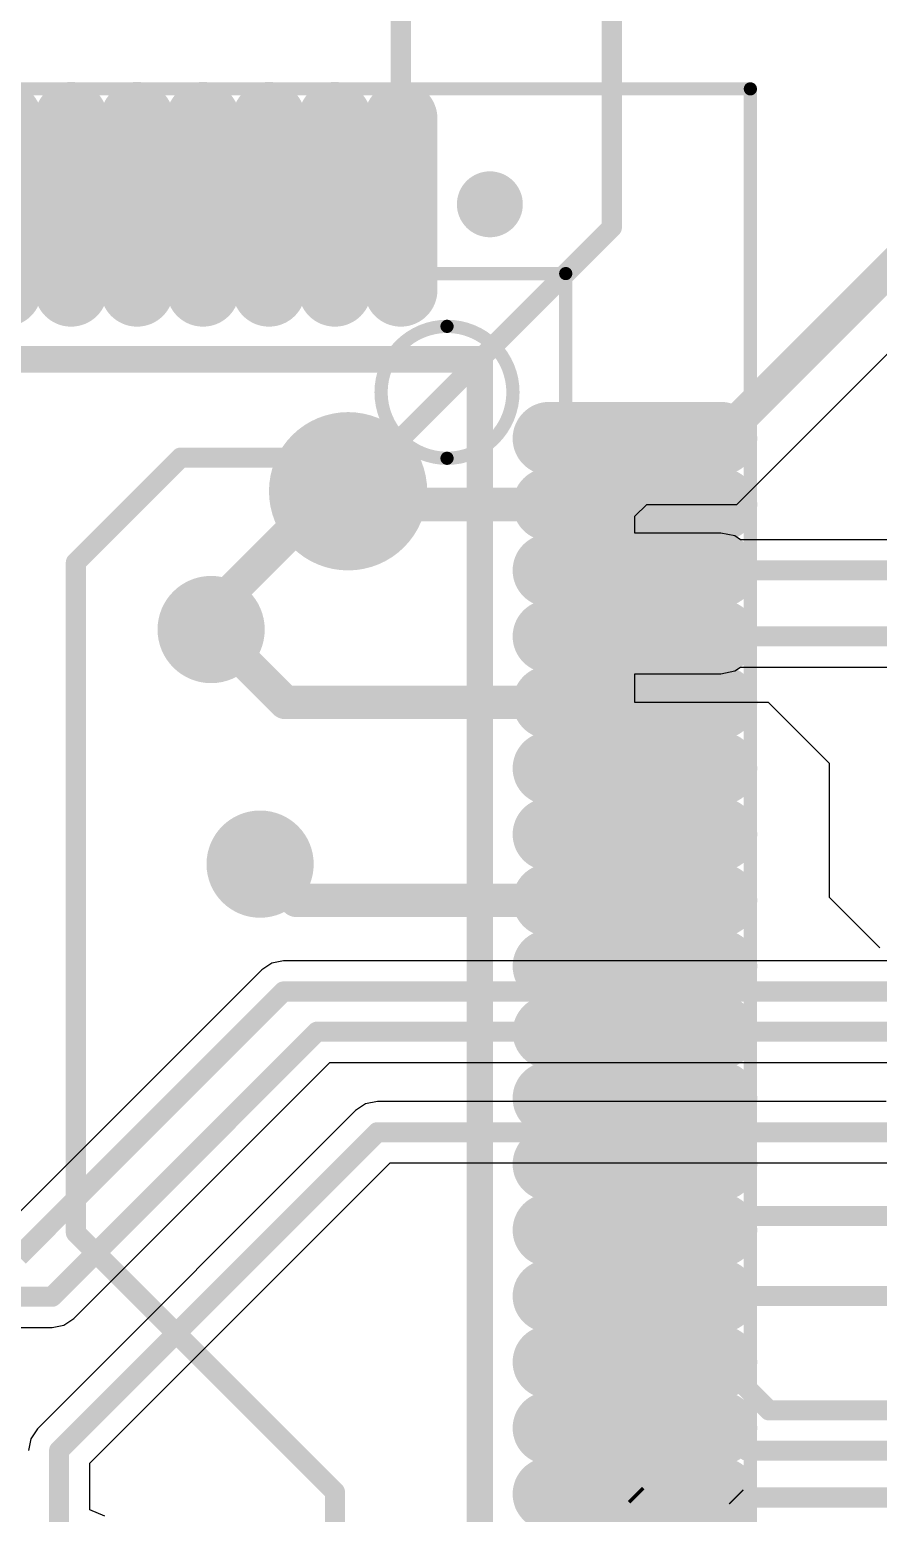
# Model space of a CAD drawing. Header units: millimetres. Extents: x -0.02 to 3.95, y -0.02 to 3.95.
# Drawn here: x 1.0812 to 1.3345, y 2.0263 to 2.469 of the extents above; entities that cross this region are included whole.
import ezdxf

# ---------------------------------------------------------------- set-up
doc = ezdxf.new("R2010")
doc.units = ezdxf.units.MM
doc.header["$MEASUREMENT"] = 0
for name, color, linetype in [('BottomLayer', 5, 'Continuous'), ('InternalPlane2', 16, 'Continuous'), ('Mechanical13', 56, 'Continuous'), ('Mechanical15', 56, 'Continuous'), ('TopLayer', 1, 'Continuous'), ('TopOverlay', 2, 'Continuous'), ('TopPaste', 8, 'Continuous'), ('TopSolder', 216, 'Continuous'), ('ViaHoleLayer', 16, 'Continuous')]:
    doc.layers.add(name, color=color, linetype=linetype)

# ---------------------------------------------------------------- blocks, each defined once
blk = doc.blocks.new('MSP430FR59941PN_68')
at = {"layer": 'TopLayer'}
h = blk.add_hatch(color=1, dxfattribs=at)
edge = h.paths.add_edge_path()
edge.add_arc((-0.18701, 0.2313), 0.00492, 180, 360)
edge.add_line((-0.18209, 0.2313), (-0.18209, 0.28248))
edge.add_arc((-0.18701, 0.28248), 0.00492, 0, 180)
edge.add_line((-0.19193, 0.28248), (-0.19193, 0.2313))
h = blk.add_hatch(color=1, dxfattribs=at)
edge = h.paths.add_edge_path()
edge.add_arc((-0.16732, 0.2313), 0.00492, 180, 360)
edge.add_line((-0.1624, 0.2313), (-0.1624, 0.28248))
edge.add_arc((-0.16732, 0.28248), 0.00492, 0, 180)
edge.add_line((-0.17224, 0.28248), (-0.17224, 0.2313))
h = blk.add_hatch(color=1, dxfattribs=at)
edge = h.paths.add_edge_path()
edge.add_arc((-0.14764, 0.2313), 0.00492, 180, 360)
edge.add_line((-0.14272, 0.2313), (-0.14272, 0.28248))
edge.add_arc((-0.14764, 0.28248), 0.00492, 0, 180)
edge.add_line((-0.15256, 0.28248), (-0.15256, 0.2313))
h = blk.add_hatch(color=1, dxfattribs=at)
edge = h.paths.add_edge_path()
edge.add_arc((-0.12795, 0.2313), 0.00492, 180, 360)
edge.add_line((-0.12303, 0.2313), (-0.12303, 0.28248))
edge.add_arc((-0.12795, 0.28248), 0.00492, 0, 180)
edge.add_line((-0.13287, 0.28248), (-0.13287, 0.2313))
h = blk.add_hatch(color=1, dxfattribs=at)
edge = h.paths.add_edge_path()
edge.add_arc((-0.10827, 0.2313), 0.00492, 180, 360)
edge.add_line((-0.10335, 0.2313), (-0.10335, 0.28248))
edge.add_arc((-0.10827, 0.28248), 0.00492, 0, 180)
edge.add_line((-0.11319, 0.28248), (-0.11319, 0.2313))
h = blk.add_hatch(color=1, dxfattribs=at)
edge = h.paths.add_edge_path()
edge.add_arc((-0.08858, 0.2313), 0.00492, 180, 360)
edge.add_line((-0.08366, 0.2313), (-0.08366, 0.28248))
edge.add_arc((-0.08858, 0.28248), 0.00492, 0, 180)
edge.add_line((-0.0935, 0.28248), (-0.0935, 0.2313))
h = blk.add_hatch(color=1, dxfattribs=at)
edge = h.paths.add_edge_path()
edge.add_arc((-0.0689, 0.2313), 0.00492, 180, 360)
edge.add_line((-0.06398, 0.2313), (-0.06398, 0.28248))
edge.add_arc((-0.0689, 0.28248), 0.00492, 0, 180)
edge.add_line((-0.07382, 0.28248), (-0.07382, 0.2313))
h = blk.add_hatch(color=1, dxfattribs=at)
edge = h.paths.add_edge_path()
edge.add_arc((-0.04921, 0.2313), 0.00492, 180, 360)
edge.add_line((-0.04429, 0.2313), (-0.04429, 0.28248))
edge.add_arc((-0.04921, 0.28248), 0.00492, 0, 180)
edge.add_line((-0.05413, 0.28248), (-0.05413, 0.2313))
h = blk.add_hatch(color=1, dxfattribs=at)
edge = h.paths.add_edge_path()
edge.add_arc((-0.02953, 0.2313), 0.00492, 180, 360)
edge.add_line((-0.02461, 0.2313), (-0.02461, 0.28248))
edge.add_arc((-0.02953, 0.28248), 0.00492, 0, 180)
edge.add_line((-0.03445, 0.28248), (-0.03445, 0.2313))
h = blk.add_hatch(color=1, dxfattribs=at)
edge = h.paths.add_edge_path()
edge.add_arc((-0.00984, 0.2313), 0.00492, 180, 360)
edge.add_line((-0.00492, 0.2313), (-0.00492, 0.28248))
edge.add_arc((-0.00984, 0.28248), 0.00492, 0, 180)
edge.add_line((-0.01476, 0.28248), (-0.01476, 0.2313))
h = blk.add_hatch(color=1, dxfattribs=at)
edge = h.paths.add_edge_path()
edge.add_arc((0.00984, 0.2313), 0.00492, 180, 360)
edge.add_line((0.01476, 0.2313), (0.01476, 0.28248))
edge.add_arc((0.00984, 0.28248), 0.00492, 0, 180)
edge.add_line((0.00492, 0.28248), (0.00492, 0.2313))
h = blk.add_hatch(color=1, dxfattribs=at)
edge = h.paths.add_edge_path()
edge.add_arc((0.02953, 0.2313), 0.00492, 180, 360)
edge.add_line((0.03445, 0.2313), (0.03445, 0.28248))
edge.add_arc((0.02953, 0.28248), 0.00492, 0, 180)
edge.add_line((0.02461, 0.28248), (0.02461, 0.2313))
h = blk.add_hatch(color=1, dxfattribs=at)
edge = h.paths.add_edge_path()
edge.add_arc((0.04921, 0.2313), 0.00492, 180, 360)
edge.add_line((0.05413, 0.2313), (0.05413, 0.28248))
edge.add_arc((0.04921, 0.28248), 0.00492, 0, 180)
edge.add_line((0.04429, 0.28248), (0.04429, 0.2313))
h = blk.add_hatch(color=1, dxfattribs=at)
edge = h.paths.add_edge_path()
edge.add_arc((0.0689, 0.2313), 0.00492, 180, 360)
edge.add_line((0.07382, 0.2313), (0.07382, 0.28248))
edge.add_arc((0.0689, 0.28248), 0.00492, 0, 180)
edge.add_line((0.06398, 0.28248), (0.06398, 0.2313))
h = blk.add_hatch(color=1, dxfattribs=at)
edge = h.paths.add_edge_path()
edge.add_arc((0.08858, 0.2313), 0.00492, 180, 360)
edge.add_line((0.0935, 0.2313), (0.0935, 0.28248))
edge.add_arc((0.08858, 0.28248), 0.00492, 0, 180)
edge.add_line((0.08366, 0.28248), (0.08366, 0.2313))
h = blk.add_hatch(color=1, dxfattribs=at)
edge = h.paths.add_edge_path()
edge.add_arc((0.10827, 0.2313), 0.00492, 180, 360)
edge.add_line((0.11319, 0.2313), (0.11319, 0.28248))
edge.add_arc((0.10827, 0.28248), 0.00492, 0, 180)
edge.add_line((0.10335, 0.28248), (0.10335, 0.2313))
h = blk.add_hatch(color=1, dxfattribs=at)
edge = h.paths.add_edge_path()
edge.add_arc((0.12795, 0.2313), 0.00492, 180, 360)
edge.add_line((0.13287, 0.2313), (0.13287, 0.28248))
edge.add_arc((0.12795, 0.28248), 0.00492, 0, 180)
edge.add_line((0.12303, 0.28248), (0.12303, 0.2313))
h = blk.add_hatch(color=1, dxfattribs=at)
edge = h.paths.add_edge_path()
edge.add_arc((-0.2313, 0.18701), 0.00492, 270, 450)
edge.add_line((-0.2313, 0.19193), (-0.28248, 0.19193))
edge.add_arc((-0.28248, 0.18701), 0.00492, 90, 270)
edge.add_line((-0.28248, 0.18209), (-0.2313, 0.18209))
h = blk.add_hatch(color=1, dxfattribs=at)
edge = h.paths.add_edge_path()
edge.add_arc((-0.2313, 0.16732), 0.00492, 270, 450)
edge.add_line((-0.2313, 0.17224), (-0.28248, 0.17224))
edge.add_arc((-0.28248, 0.16732), 0.00492, 90, 270)
edge.add_line((-0.28248, 0.1624), (-0.2313, 0.1624))
h = blk.add_hatch(color=1, dxfattribs=at)
edge = h.paths.add_edge_path()
edge.add_arc((-0.2313, 0.14764), 0.00492, 270, 450)
edge.add_line((-0.2313, 0.15256), (-0.28248, 0.15256))
edge.add_arc((-0.28248, 0.14764), 0.00492, 90, 270)
edge.add_line((-0.28248, 0.14272), (-0.2313, 0.14272))
h = blk.add_hatch(color=1, dxfattribs=at)
edge = h.paths.add_edge_path()
edge.add_arc((-0.2313, 0.12795), 0.00492, 270, 450)
edge.add_line((-0.2313, 0.13287), (-0.28248, 0.13287))
edge.add_arc((-0.28248, 0.12795), 0.00492, 90, 270)
edge.add_line((-0.28248, 0.12303), (-0.2313, 0.12303))
h = blk.add_hatch(color=1, dxfattribs=at)
edge = h.paths.add_edge_path()
edge.add_arc((-0.2313, 0.10827), 0.00492, 270, 450)
edge.add_line((-0.2313, 0.11319), (-0.28248, 0.11319))
edge.add_arc((-0.28248, 0.10827), 0.00492, 90, 270)
edge.add_line((-0.28248, 0.10335), (-0.2313, 0.10335))
h = blk.add_hatch(color=1, dxfattribs=at)
edge = h.paths.add_edge_path()
edge.add_arc((-0.2313, 0.08858), 0.00492, 270, 450)
edge.add_line((-0.2313, 0.0935), (-0.28248, 0.0935))
edge.add_arc((-0.28248, 0.08858), 0.00492, 90, 270)
edge.add_line((-0.28248, 0.08366), (-0.2313, 0.08366))
at = {"layer": 'TopPaste'}
h = blk.add_hatch(color=8, dxfattribs=at)
edge = h.paths.add_edge_path()
edge.add_arc((-0.18701, 0.2313), 0.00492, 180, 360)
edge.add_line((-0.18209, 0.2313), (-0.18209, 0.28248))
edge.add_arc((-0.18701, 0.28248), 0.00492, 0, 180)
edge.add_line((-0.19193, 0.28248), (-0.19193, 0.2313))
h = blk.add_hatch(color=8, dxfattribs=at)
edge = h.paths.add_edge_path()
edge.add_arc((-0.16732, 0.2313), 0.00492, 180, 360)
edge.add_line((-0.1624, 0.2313), (-0.1624, 0.28248))
edge.add_arc((-0.16732, 0.28248), 0.00492, 0, 180)
edge.add_line((-0.17224, 0.28248), (-0.17224, 0.2313))
h = blk.add_hatch(color=8, dxfattribs=at)
edge = h.paths.add_edge_path()
edge.add_arc((-0.14764, 0.2313), 0.00492, 180, 360)
edge.add_line((-0.14272, 0.2313), (-0.14272, 0.28248))
edge.add_arc((-0.14764, 0.28248), 0.00492, 0, 180)
edge.add_line((-0.15256, 0.28248), (-0.15256, 0.2313))
h = blk.add_hatch(color=8, dxfattribs=at)
edge = h.paths.add_edge_path()
edge.add_arc((-0.12795, 0.2313), 0.00492, 180, 360)
edge.add_line((-0.12303, 0.2313), (-0.12303, 0.28248))
edge.add_arc((-0.12795, 0.28248), 0.00492, 0, 180)
edge.add_line((-0.13287, 0.28248), (-0.13287, 0.2313))
h = blk.add_hatch(color=8, dxfattribs=at)
edge = h.paths.add_edge_path()
edge.add_arc((-0.10827, 0.2313), 0.00492, 180, 360)
edge.add_line((-0.10335, 0.2313), (-0.10335, 0.28248))
edge.add_arc((-0.10827, 0.28248), 0.00492, 0, 180)
edge.add_line((-0.11319, 0.28248), (-0.11319, 0.2313))
h = blk.add_hatch(color=8, dxfattribs=at)
edge = h.paths.add_edge_path()
edge.add_arc((-0.08858, 0.2313), 0.00492, 180, 360)
edge.add_line((-0.08366, 0.2313), (-0.08366, 0.28248))
edge.add_arc((-0.08858, 0.28248), 0.00492, 0, 180)
edge.add_line((-0.0935, 0.28248), (-0.0935, 0.2313))
h = blk.add_hatch(color=8, dxfattribs=at)
edge = h.paths.add_edge_path()
edge.add_arc((-0.0689, 0.2313), 0.00492, 180, 360)
edge.add_line((-0.06398, 0.2313), (-0.06398, 0.28248))
edge.add_arc((-0.0689, 0.28248), 0.00492, 0, 180)
edge.add_line((-0.07382, 0.28248), (-0.07382, 0.2313))
h = blk.add_hatch(color=8, dxfattribs=at)
edge = h.paths.add_edge_path()
edge.add_arc((-0.04921, 0.2313), 0.00492, 180, 360)
edge.add_line((-0.04429, 0.2313), (-0.04429, 0.28248))
edge.add_arc((-0.04921, 0.28248), 0.00492, 0, 180)
edge.add_line((-0.05413, 0.28248), (-0.05413, 0.2313))
h = blk.add_hatch(color=8, dxfattribs=at)
edge = h.paths.add_edge_path()
edge.add_arc((-0.02953, 0.2313), 0.00492, 180, 360)
edge.add_line((-0.02461, 0.2313), (-0.02461, 0.28248))
edge.add_arc((-0.02953, 0.28248), 0.00492, 0, 180)
edge.add_line((-0.03445, 0.28248), (-0.03445, 0.2313))
h = blk.add_hatch(color=8, dxfattribs=at)
edge = h.paths.add_edge_path()
edge.add_arc((-0.00984, 0.2313), 0.00492, 180, 360)
edge.add_line((-0.00492, 0.2313), (-0.00492, 0.28248))
edge.add_arc((-0.00984, 0.28248), 0.00492, 0, 180)
edge.add_line((-0.01476, 0.28248), (-0.01476, 0.2313))
h = blk.add_hatch(color=8, dxfattribs=at)
edge = h.paths.add_edge_path()
edge.add_arc((0.00984, 0.2313), 0.00492, 180, 360)
edge.add_line((0.01476, 0.2313), (0.01476, 0.28248))
edge.add_arc((0.00984, 0.28248), 0.00492, 0, 180)
edge.add_line((0.00492, 0.28248), (0.00492, 0.2313))
h = blk.add_hatch(color=8, dxfattribs=at)
edge = h.paths.add_edge_path()
edge.add_arc((0.02953, 0.2313), 0.00492, 180, 360)
edge.add_line((0.03445, 0.2313), (0.03445, 0.28248))
edge.add_arc((0.02953, 0.28248), 0.00492, 0, 180)
edge.add_line((0.02461, 0.28248), (0.02461, 0.2313))
h = blk.add_hatch(color=8, dxfattribs=at)
edge = h.paths.add_edge_path()
edge.add_arc((0.04921, 0.2313), 0.00492, 180, 360)
edge.add_line((0.05413, 0.2313), (0.05413, 0.28248))
edge.add_arc((0.04921, 0.28248), 0.00492, 0, 180)
edge.add_line((0.04429, 0.28248), (0.04429, 0.2313))
h = blk.add_hatch(color=8, dxfattribs=at)
edge = h.paths.add_edge_path()
edge.add_arc((0.0689, 0.2313), 0.00492, 180, 360)
edge.add_line((0.07382, 0.2313), (0.07382, 0.28248))
edge.add_arc((0.0689, 0.28248), 0.00492, 0, 180)
edge.add_line((0.06398, 0.28248), (0.06398, 0.2313))
h = blk.add_hatch(color=8, dxfattribs=at)
edge = h.paths.add_edge_path()
edge.add_arc((0.08858, 0.2313), 0.00492, 180, 360)
edge.add_line((0.0935, 0.2313), (0.0935, 0.28248))
edge.add_arc((0.08858, 0.28248), 0.00492, 0, 180)
edge.add_line((0.08366, 0.28248), (0.08366, 0.2313))
h = blk.add_hatch(color=8, dxfattribs=at)
edge = h.paths.add_edge_path()
edge.add_arc((0.10827, 0.2313), 0.00492, 180, 360)
edge.add_line((0.11319, 0.2313), (0.11319, 0.28248))
edge.add_arc((0.10827, 0.28248), 0.00492, 0, 180)
edge.add_line((0.10335, 0.28248), (0.10335, 0.2313))
h = blk.add_hatch(color=8, dxfattribs=at)
edge = h.paths.add_edge_path()
edge.add_arc((0.12795, 0.2313), 0.00492, 180, 360)
edge.add_line((0.13287, 0.2313), (0.13287, 0.28248))
edge.add_arc((0.12795, 0.28248), 0.00492, 0, 180)
edge.add_line((0.12303, 0.28248), (0.12303, 0.2313))
h = blk.add_hatch(color=8, dxfattribs=at)
edge = h.paths.add_edge_path()
edge.add_arc((-0.2313, 0.18701), 0.00492, 270, 450)
edge.add_line((-0.2313, 0.19193), (-0.28248, 0.19193))
edge.add_arc((-0.28248, 0.18701), 0.00492, 90, 270)
edge.add_line((-0.28248, 0.18209), (-0.2313, 0.18209))
h = blk.add_hatch(color=8, dxfattribs=at)
edge = h.paths.add_edge_path()
edge.add_arc((-0.2313, 0.16732), 0.00492, 270, 450)
edge.add_line((-0.2313, 0.17224), (-0.28248, 0.17224))
edge.add_arc((-0.28248, 0.16732), 0.00492, 90, 270)
edge.add_line((-0.28248, 0.1624), (-0.2313, 0.1624))
h = blk.add_hatch(color=8, dxfattribs=at)
edge = h.paths.add_edge_path()
edge.add_arc((-0.2313, 0.14764), 0.00492, 270, 450)
edge.add_line((-0.2313, 0.15256), (-0.28248, 0.15256))
edge.add_arc((-0.28248, 0.14764), 0.00492, 90, 270)
edge.add_line((-0.28248, 0.14272), (-0.2313, 0.14272))
h = blk.add_hatch(color=8, dxfattribs=at)
edge = h.paths.add_edge_path()
edge.add_arc((-0.2313, 0.12795), 0.00492, 270, 450)
edge.add_line((-0.2313, 0.13287), (-0.28248, 0.13287))
edge.add_arc((-0.28248, 0.12795), 0.00492, 90, 270)
edge.add_line((-0.28248, 0.12303), (-0.2313, 0.12303))
h = blk.add_hatch(color=8, dxfattribs=at)
edge = h.paths.add_edge_path()
edge.add_arc((-0.2313, 0.10827), 0.00492, 270, 450)
edge.add_line((-0.2313, 0.11319), (-0.28248, 0.11319))
edge.add_arc((-0.28248, 0.10827), 0.00492, 90, 270)
edge.add_line((-0.28248, 0.10335), (-0.2313, 0.10335))
h = blk.add_hatch(color=8, dxfattribs=at)
edge = h.paths.add_edge_path()
edge.add_arc((-0.2313, 0.08858), 0.00492, 270, 450)
edge.add_line((-0.2313, 0.0935), (-0.28248, 0.0935))
edge.add_arc((-0.28248, 0.08858), 0.00492, 90, 270)
edge.add_line((-0.28248, 0.08366), (-0.2313, 0.08366))
at = {"layer": 'TopSolder'}
h = blk.add_hatch(color=216, dxfattribs=at)
edge = h.paths.add_edge_path()
edge.add_arc((-0.18701, 0.2313), 0.01092, 180, 360)
edge.add_line((-0.17609, 0.2313), (-0.17609, 0.28248))
edge.add_arc((-0.18701, 0.28248), 0.01092, 0, 180)
edge.add_line((-0.19793, 0.28248), (-0.19793, 0.2313))
h = blk.add_hatch(color=216, dxfattribs=at)
edge = h.paths.add_edge_path()
edge.add_arc((-0.16732, 0.2313), 0.01092, 180, 360)
edge.add_line((-0.1564, 0.2313), (-0.1564, 0.28248))
edge.add_arc((-0.16732, 0.28248), 0.01092, 0, 180)
edge.add_line((-0.17824, 0.28248), (-0.17824, 0.2313))
h = blk.add_hatch(color=216, dxfattribs=at)
edge = h.paths.add_edge_path()
edge.add_arc((-0.14764, 0.2313), 0.01092, 180, 360)
edge.add_line((-0.13672, 0.2313), (-0.13672, 0.28248))
edge.add_arc((-0.14764, 0.28248), 0.01092, 0, 180)
edge.add_line((-0.15856, 0.28248), (-0.15856, 0.2313))
h = blk.add_hatch(color=216, dxfattribs=at)
edge = h.paths.add_edge_path()
edge.add_arc((-0.12795, 0.2313), 0.01092, 180, 360)
edge.add_line((-0.11703, 0.2313), (-0.11703, 0.28248))
edge.add_arc((-0.12795, 0.28248), 0.01092, 0, 180)
edge.add_line((-0.13887, 0.28248), (-0.13887, 0.2313))
h = blk.add_hatch(color=216, dxfattribs=at)
edge = h.paths.add_edge_path()
edge.add_arc((-0.10827, 0.2313), 0.01092, 180, 360)
edge.add_line((-0.09735, 0.2313), (-0.09735, 0.28248))
edge.add_arc((-0.10827, 0.28248), 0.01092, 0, 180)
edge.add_line((-0.11919, 0.28248), (-0.11919, 0.2313))
h = blk.add_hatch(color=216, dxfattribs=at)
edge = h.paths.add_edge_path()
edge.add_arc((-0.08858, 0.2313), 0.01092, 180, 360)
edge.add_line((-0.07766, 0.2313), (-0.07766, 0.28248))
edge.add_arc((-0.08858, 0.28248), 0.01092, 0, 180)
edge.add_line((-0.0995, 0.28248), (-0.0995, 0.2313))
h = blk.add_hatch(color=216, dxfattribs=at)
edge = h.paths.add_edge_path()
edge.add_arc((-0.0689, 0.2313), 0.01092, 180, 360)
edge.add_line((-0.05798, 0.2313), (-0.05798, 0.28248))
edge.add_arc((-0.0689, 0.28248), 0.01092, 0, 180)
edge.add_line((-0.07982, 0.28248), (-0.07982, 0.2313))
h = blk.add_hatch(color=216, dxfattribs=at)
edge = h.paths.add_edge_path()
edge.add_arc((-0.04921, 0.2313), 0.01092, 180, 360)
edge.add_line((-0.03829, 0.2313), (-0.03829, 0.28248))
edge.add_arc((-0.04921, 0.28248), 0.01092, 0, 180)
edge.add_line((-0.06013, 0.28248), (-0.06013, 0.2313))
h = blk.add_hatch(color=216, dxfattribs=at)
edge = h.paths.add_edge_path()
edge.add_arc((-0.02953, 0.2313), 0.01092, 180, 360)
edge.add_line((-0.01861, 0.2313), (-0.01861, 0.28248))
edge.add_arc((-0.02953, 0.28248), 0.01092, 0, 180)
edge.add_line((-0.04045, 0.28248), (-0.04045, 0.2313))
h = blk.add_hatch(color=216, dxfattribs=at)
edge = h.paths.add_edge_path()
edge.add_arc((-0.00984, 0.2313), 0.01092, 180, 360)
edge.add_line((0.00108, 0.2313), (0.00108, 0.28248))
edge.add_arc((-0.00984, 0.28248), 0.01092, 0, 180)
edge.add_line((-0.02076, 0.28248), (-0.02076, 0.2313))
h = blk.add_hatch(color=216, dxfattribs=at)
edge = h.paths.add_edge_path()
edge.add_arc((0.00984, 0.2313), 0.01092, 180, 360)
edge.add_line((0.02076, 0.2313), (0.02076, 0.28248))
edge.add_arc((0.00984, 0.28248), 0.01092, 0, 180)
edge.add_line((-0.00108, 0.28248), (-0.00108, 0.2313))
h = blk.add_hatch(color=216, dxfattribs=at)
edge = h.paths.add_edge_path()
edge.add_arc((0.02953, 0.2313), 0.01092, 180, 360)
edge.add_line((0.04045, 0.2313), (0.04045, 0.28248))
edge.add_arc((0.02953, 0.28248), 0.01092, 0, 180)
edge.add_line((0.01861, 0.28248), (0.01861, 0.2313))
h = blk.add_hatch(color=216, dxfattribs=at)
edge = h.paths.add_edge_path()
edge.add_arc((0.04921, 0.2313), 0.01092, 180, 360)
edge.add_line((0.06013, 0.2313), (0.06013, 0.28248))
edge.add_arc((0.04921, 0.28248), 0.01092, 0, 180)
edge.add_line((0.03829, 0.28248), (0.03829, 0.2313))
h = blk.add_hatch(color=216, dxfattribs=at)
edge = h.paths.add_edge_path()
edge.add_arc((0.0689, 0.2313), 0.01092, 180, 360)
edge.add_line((0.07982, 0.2313), (0.07982, 0.28248))
edge.add_arc((0.0689, 0.28248), 0.01092, 0, 180)
edge.add_line((0.05798, 0.28248), (0.05798, 0.2313))
h = blk.add_hatch(color=216, dxfattribs=at)
edge = h.paths.add_edge_path()
edge.add_arc((0.08858, 0.2313), 0.01092, 180, 360)
edge.add_line((0.0995, 0.2313), (0.0995, 0.28248))
edge.add_arc((0.08858, 0.28248), 0.01092, 0, 180)
edge.add_line((0.07766, 0.28248), (0.07766, 0.2313))
h = blk.add_hatch(color=216, dxfattribs=at)
edge = h.paths.add_edge_path()
edge.add_arc((0.10827, 0.2313), 0.01092, 180, 360)
edge.add_line((0.11919, 0.2313), (0.11919, 0.28248))
edge.add_arc((0.10827, 0.28248), 0.01092, 0, 180)
edge.add_line((0.09735, 0.28248), (0.09735, 0.2313))
h = blk.add_hatch(color=216, dxfattribs=at)
edge = h.paths.add_edge_path()
edge.add_arc((0.12795, 0.2313), 0.01092, 180, 360)
edge.add_line((0.13887, 0.2313), (0.13887, 0.28248))
edge.add_arc((0.12795, 0.28248), 0.01092, 0, 180)
edge.add_line((0.11703, 0.28248), (0.11703, 0.2313))
h = blk.add_hatch(color=216, dxfattribs=at)
edge = h.paths.add_edge_path()
edge.add_arc((-0.2313, 0.18701), 0.01092, 270, 450)
edge.add_line((-0.2313, 0.19793), (-0.28248, 0.19793))
edge.add_arc((-0.28248, 0.18701), 0.01092, 90, 270)
edge.add_line((-0.28248, 0.17609), (-0.2313, 0.17609))
h = blk.add_hatch(color=216, dxfattribs=at)
edge = h.paths.add_edge_path()
edge.add_arc((-0.2313, 0.16732), 0.01092, 270, 450)
edge.add_line((-0.2313, 0.17824), (-0.28248, 0.17824))
edge.add_arc((-0.28248, 0.16732), 0.01092, 90, 270)
edge.add_line((-0.28248, 0.1564), (-0.2313, 0.1564))
h = blk.add_hatch(color=216, dxfattribs=at)
edge = h.paths.add_edge_path()
edge.add_arc((-0.2313, 0.14764), 0.01092, 270, 450)
edge.add_line((-0.2313, 0.15856), (-0.28248, 0.15856))
edge.add_arc((-0.28248, 0.14764), 0.01092, 90, 270)
edge.add_line((-0.28248, 0.13672), (-0.2313, 0.13672))
h = blk.add_hatch(color=216, dxfattribs=at)
edge = h.paths.add_edge_path()
edge.add_arc((-0.2313, 0.12795), 0.01092, 270, 450)
edge.add_line((-0.2313, 0.13887), (-0.28248, 0.13887))
edge.add_arc((-0.28248, 0.12795), 0.01092, 90, 270)
edge.add_line((-0.28248, 0.11703), (-0.2313, 0.11703))
h = blk.add_hatch(color=216, dxfattribs=at)
edge = h.paths.add_edge_path()
edge.add_arc((-0.2313, 0.10827), 0.01092, 270, 450)
edge.add_line((-0.2313, 0.11919), (-0.28248, 0.11919))
edge.add_arc((-0.28248, 0.10827), 0.01092, 90, 270)
edge.add_line((-0.28248, 0.09735), (-0.2313, 0.09735))
h = blk.add_hatch(color=216, dxfattribs=at)
edge = h.paths.add_edge_path()
edge.add_arc((-0.2313, 0.08858), 0.01092, 270, 450)
edge.add_line((-0.2313, 0.0995), (-0.28248, 0.0995))
edge.add_arc((-0.28248, 0.08858), 0.01092, 90, 270)
edge.add_line((-0.28248, 0.07766), (-0.2313, 0.07766))
h = blk.add_hatch(color=216, dxfattribs=at)
edge = h.paths.add_edge_path()
edge.add_arc((-0.2313, 0.0689), 0.01092, 270, 450)
edge.add_line((-0.2313, 0.07982), (-0.28248, 0.07982))
edge.add_arc((-0.28248, 0.0689), 0.01092, 90, 270)
edge.add_line((-0.28248, 0.05798), (-0.2313, 0.05798))
at = {"layer": 'Mechanical13', "const_width": 0.00394}
for points in [[(-0.23622, -0.23622), (-0.23622, 0.23622)], [(0.23622, 0.23622), (-0.23622, 0.23622)]]:
    blk.add_lwpolyline(points, dxfattribs=at)
at = {"layer": 'Mechanical13'}
for points, const_width in [([(-0.2372, 0.23622, 1), (-0.23524, 0.23622, 1)], 0.00197), ([(-0.2372, 0.23622, 1), (-0.23524, 0.23622, 1)], 0.00197), ([(-0.1811, 0.20079, 1), (-0.22047, 0.20079, 1)], 0.00394), ([(-0.22146, 0.20079, 1), (-0.21949, 0.20079, 1)], 0.00197), ([(-0.18209, 0.20079, 1), (-0.18012, 0.20079, 1)], 0.00197)]:
    blk.add_lwpolyline(points, format="xyb", close=True, dxfattribs=dict(at, const_width=const_width))
at = {"layer": 'Mechanical15', "const_width": 0.00394}
for points in [[(-0.29134, -0.29134), (-0.29134, 0.29134)], [(0.29134, 0.29134), (-0.29134, 0.29134)]]:
    blk.add_lwpolyline(points, dxfattribs=at)
at = {"layer": 'Mechanical15', "const_width": 0.00197}
blk.add_lwpolyline([(-0.29232, 0.29134, 1), (-0.29035, 0.29134, 1)], format="xyb", close=True, dxfattribs=at)
blk.add_lwpolyline([(-0.29232, 0.29134, 1), (-0.29035, 0.29134, 1)], format="xyb", close=True, dxfattribs=at)
at = {"layer": 'TopOverlay'}
for points, const_width in [([(-0.25197, 0.21358, 1), (-0.26181, 0.21358, 1)], 0.00984), ([(-0.26427, 0.21358, 1), (-0.25935, 0.21358, 1)], 0.00492), ([(-0.25443, 0.21358, 1), (-0.24951, 0.21358, 1)], 0.00492), ([(-0.2126, 0.21063, 1), (-0.20866, 0.21063, 1)], 0.00394), ([(-0.2126, 0.21063, 1), (-0.20866, 0.21063, 1)], 0.00394), ([(-0.15945, 0.17126, 1), (-0.18307, 0.17126, 1)], 0.02362), ([(-0.18898, 0.17126, 1), (-0.17717, 0.17126, 1)], 0.01181), ([(-0.16535, 0.17126, 1), (-0.15354, 0.17126, 1)], 0.01181)]:
    blk.add_lwpolyline(points, format="xyb", close=True, dxfattribs=dict(at, const_width=const_width))
at = {"layer": 'TopOverlay', "const_width": 0.00787}
for points in [[(-0.21063, -0.21063), (-0.21063, 0.21063)], [(0.21063, 0.21063), (-0.21063, 0.21063)]]:
    blk.add_lwpolyline(points, dxfattribs=at)

msp = doc.modelspace()

# ---------------------------------------------------------------- hatches: boundary and pattern name
at = {"layer": 'BottomLayer'}
h = msp.add_hatch(color=5, dxfattribs=at)
edge = h.paths.add_edge_path()
edge.add_arc((1.13538, 2.29), 0.016, 0, 360)
h = msp.add_hatch(color=5, dxfattribs=at)
edge = h.paths.add_edge_path()
edge.add_arc((1.15, 2.22), 0.016, 0, 360)
at = {"layer": 'InternalPlane2'}
h = msp.add_hatch(color=16, dxfattribs=at)
edge = h.paths.add_edge_path()
edge.add_arc((1.13538, 2.29), 0.01584, 0, 360)
h = msp.add_hatch(color=16, dxfattribs=at)
edge = h.paths.add_edge_path()
edge.add_arc((1.15, 2.22), 0.01584, 0, 360)
at = {"layer": 'TopLayer'}
h = msp.add_hatch(color=1, dxfattribs=at)
edge = h.paths.add_edge_path()
edge.add_arc((1.13538, 2.29), 0.016, 0, 360)
h = msp.add_hatch(color=1, dxfattribs=at)
edge = h.paths.add_edge_path()
edge.add_arc((1.15, 2.22), 0.016, 0, 360)
at = {"layer": 'ViaHoleLayer'}
h = msp.add_hatch(color=16, dxfattribs=at)
edge = h.paths.add_edge_path()
edge.add_arc((1.13538, 2.29), 0.00984, 0, 360)
h = msp.add_hatch(color=16, dxfattribs=at)
edge = h.paths.add_edge_path()
edge.add_arc((1.15, 2.22), 0.00984, 0, 360)

# ---------------------------------------------------------------- linework, layer by layer
at = {"layer": 'BottomLayer'}
for p, q in [((1.15051, 2.18849), (1.0741, 2.11207)), ((1.15349, 2.19048), (1.15051, 2.18849)), ((1.157, 2.19118), (1.15349, 2.19048)), ((1.393, 2.19118), (1.157, 2.19118)), ((1.09439, 2.08441), (1.1708, 2.16082)), ((1.1708, 2.16082), (1.3381, 2.16082)), ((1.18149, 2.14848), (1.17851, 2.14649)), ((1.185, 2.14918), (1.18149, 2.14848)), ((1.33684, 2.14918), (1.185, 2.14918)), ((1.17851, 2.14649), (1.08351, 2.05149)), ((1.09918, 2.0412), (1.1888, 2.13082)), ((1.1888, 2.13082), (1.33858, 2.13082)), ((0.8891, 2.08172), (1.0879, 2.08172)), ((1.0879, 2.08172), (1.09141, 2.08242)), ((1.09141, 2.08242), (1.09439, 2.08441)), ((1.08351, 2.05149), (1.08152, 2.04851)), ((1.08152, 2.04851), (1.08082, 2.045)), ((1.09918, 2.02729), (1.09918, 2.0412)), ((1.10365, 2.02543), (1.09918, 2.02729))]:
    msp.add_line(p, q, dxfattribs=at)
at = {"layer": 'BottomLayer', "const_width": 0.006}
for points in [[(1.0779, 2.1029), (1.157, 2.182)], [(1.157, 2.182), (1.393, 2.182)], [(1.0879, 2.0909), (1.167, 2.17)], [(1.167, 2.17), (1.385, 2.17)], [(1.09, 2.045), (1.185, 2.14)], [(1.185, 2.14), (1.3579, 2.14)], [(0.8891, 2.0909), (1.0879, 2.0909)], [(1.09, 2.005), (1.09, 2.045)]]:
    msp.add_lwpolyline(points, dxfattribs=at)
at = {"layer": 'BottomLayer', "const_width": 0.003}
for points in [[(1.1555, 2.182, 1), (1.1585, 2.182, 1)], [(1.1555, 2.182, 1), (1.1585, 2.182, 1)], [(1.1655, 2.17, 1), (1.1685, 2.17, 1)], [(1.1655, 2.17, 1), (1.1685, 2.17, 1)], [(1.1835, 2.14, 1), (1.1865, 2.14, 1)], [(1.1835, 2.14, 1), (1.1865, 2.14, 1)], [(1.0864, 2.0909, 1), (1.0894, 2.0909, 1)], [(1.0864, 2.0909, 1), (1.0894, 2.0909, 1)], [(1.0885, 2.045, 1), (1.0915, 2.045, 1)], [(1.0885, 2.045, 1), (1.0915, 2.045, 1)]]:
    msp.add_lwpolyline(points, format="xyb", close=True, dxfattribs=at)
at = {"layer": 'TopLayer'}
for p, q in [((1.29232, 2.32732), (1.355, 2.39)), ((1.26189, 2.32379), (1.26543, 2.32732)), ((1.26543, 2.32732), (1.29232, 2.32732)), ((1.26189, 2.31877), (1.26189, 2.32379)), ((1.28748, 2.31877), (1.26189, 2.31877)), ((1.29174, 2.31793), (1.28748, 2.31877)), ((1.2934, 2.31681), (1.29174, 2.31793)), ((1.34388, 2.31681), (1.2934, 2.31681)), ((1.26189, 2.26827), (1.26189, 2.27682)), ((1.26189, 2.27682), (1.28748, 2.27682)), ((1.28748, 2.27682), (1.29174, 2.27767)), ((1.29174, 2.27767), (1.2934, 2.27878)), ((1.2934, 2.27878), (1.33829, 2.27878)), ((1.30173, 2.26827), (1.26189, 2.26827)), ((1.32, 2.25), (1.30173, 2.26827)), ((1.32, 2.21), (1.32, 2.25)), ((1.335, 2.195), (1.32, 2.21))]:
    msp.add_line(p, q, dxfattribs=at)
for points, const_width in [([(1.255, 2.41), (1.255, 2.575)], 0.006), ([(1.19201, 2.41689), (1.19201, 2.53831)], 0.006), ([(1.28732, 2.34701), (1.36047, 2.42016)], 0.01), ([(1.18632, 2.34132), (1.255, 2.41)], 0.006), ([(1.26189, 2.34701), (1.28732, 2.34701)], 0.01), ([(1.095, 2.31), (1.12632, 2.34132)], 0.006), ([(1.12632, 2.34132), (1.18632, 2.34132)], 0.006), ([(1.13538, 2.29538), (1.16732, 2.32732)], 0.01), ([(1.16732, 2.32732), (1.26189, 2.32732)], 0.01), ([(1.095, 2.11), (1.095, 2.31)], 0.006), ([(1.26189, 2.30764), (1.34768, 2.30764)], 0.006), ([(1.13538, 2.29), (1.13538, 2.29538)], 0.01), ([(1.13538, 2.29), (1.13575, 2.29)], 0.01), ([(1.13575, 2.29), (1.15748, 2.26827)], 0.01), ([(1.26189, 2.28795), (1.34209, 2.28795)], 0.006), ([(1.15748, 2.26827), (1.26189, 2.26827)], 0.01), ([(1.15, 2.22), (1.16079, 2.20921)], 0.01), ([(1.16079, 2.20921), (1.26189, 2.20921)], 0.01), ([(1.28852, 2.11079), (1.29273, 2.115)], 0.006), ([(1.29273, 2.115), (1.39, 2.115)], 0.006), ([(1.095, 2.11), (1.17232, 2.03268)], 0.006), ([(1.26189, 2.11079), (1.28852, 2.11079)], 0.006), ([(1.26189, 2.0911), (1.35405, 2.0911)], 0.006), ([(1.26189, 2.07142), (1.28715, 2.07142)], 0.006), ([(1.28715, 2.07142), (1.29292, 2.06565)], 0.006), ([(1.29292, 2.06565), (1.29325, 2.06565)], 0.006), ([(1.29325, 2.06565), (1.3019, 2.057)], 0.006), ([(1.3019, 2.057), (1.61997, 2.057)], 0.006), ([(1.26189, 2.05173), (1.28852, 2.05173)], 0.006), ([(1.28852, 2.05173), (1.29525, 2.045)], 0.006), ([(1.29525, 2.045), (1.61303, 2.045)], 0.006), ([(1.17232, 1.90311), (1.17232, 2.03268)], 0.006), ([(1.26189, 2.03205), (1.26263, 2.03131)], 0.006), ([(1.26263, 2.03131), (1.29197, 2.03131)], 0.006), ([(1.29197, 2.03131), (1.29228, 2.031)], 0.006), ([(1.29228, 2.031), (1.379, 2.031)], 0.006)]:
    msp.add_lwpolyline(points, dxfattribs=dict(at, const_width=const_width))
for points, const_width in [([(1.19051, 2.41689, 1), (1.19351, 2.41689, 1)], 0.003), ([(1.2535, 2.41, 1), (1.2565, 2.41, 1)], 0.003), ([(1.2535, 2.41, 1), (1.2565, 2.41, 1)], 0.003), ([(1.25939, 2.34701, 1), (1.26439, 2.34701, 1)], 0.005), ([(1.28482, 2.34701, 1), (1.28982, 2.34701, 1)], 0.005), ([(1.28482, 2.34701, 1), (1.28982, 2.34701, 1)], 0.005), ([(1.12482, 2.34132, 1), (1.12782, 2.34132, 1)], 0.003), ([(1.12482, 2.34132, 1), (1.12782, 2.34132, 1)], 0.003), ([(1.18482, 2.34132, 1), (1.18782, 2.34132, 1)], 0.003), ([(1.18482, 2.34132, 1), (1.18782, 2.34132, 1)], 0.003), ([(1.16482, 2.32732, 1), (1.16982, 2.32732, 1)], 0.005), ([(1.16482, 2.32732, 1), (1.16982, 2.32732, 1)], 0.005), ([(1.25939, 2.32732, 1), (1.26439, 2.32732, 1)], 0.005), ([(1.0935, 2.31, 1), (1.0965, 2.31, 1)], 0.003), ([(1.0935, 2.31, 1), (1.0965, 2.31, 1)], 0.003), ([(1.26039, 2.30764, 1), (1.26339, 2.30764, 1)], 0.003), ([(1.13288, 2.29538, 1), (1.13788, 2.29538, 1)], 0.005), ([(1.13288, 2.29538, 1), (1.13788, 2.29538, 1)], 0.005), ([(1.13288, 2.29, 1), (1.13788, 2.29, 1)], 0.005), ([(1.13288, 2.29, 1), (1.13788, 2.29, 1)], 0.005), ([(1.13325, 2.29, 1), (1.13825, 2.29, 1)], 0.005), ([(1.13325, 2.29, 1), (1.13825, 2.29, 1)], 0.005), ([(1.26039, 2.28795, 1), (1.26339, 2.28795, 1)], 0.003), ([(1.15498, 2.26827, 1), (1.15998, 2.26827, 1)], 0.005), ([(1.15498, 2.26827, 1), (1.15998, 2.26827, 1)], 0.005), ([(1.25939, 2.26827, 1), (1.26439, 2.26827, 1)], 0.005), ([(1.1475, 2.22, 1), (1.1525, 2.22, 1)], 0.005), ([(1.15829, 2.20921, 1), (1.16329, 2.20921, 1)], 0.005), ([(1.15829, 2.20921, 1), (1.16329, 2.20921, 1)], 0.005), ([(1.25939, 2.20921, 1), (1.26439, 2.20921, 1)], 0.005), ([(1.29123, 2.115, 1), (1.29423, 2.115, 1)], 0.003), ([(1.29123, 2.115, 1), (1.29423, 2.115, 1)], 0.003), ([(1.0935, 2.11, 1), (1.0965, 2.11, 1)], 0.003), ([(1.0935, 2.11, 1), (1.0965, 2.11, 1)], 0.003), ([(1.26039, 2.11079, 1), (1.26339, 2.11079, 1)], 0.003), ([(1.28702, 2.11079, 1), (1.29002, 2.11079, 1)], 0.003), ([(1.28702, 2.11079, 1), (1.29002, 2.11079, 1)], 0.003), ([(1.26039, 2.0911, 1), (1.26339, 2.0911, 1)], 0.003), ([(1.26039, 2.07142, 1), (1.26339, 2.07142, 1)], 0.003), ([(1.28565, 2.07142, 1), (1.28865, 2.07142, 1)], 0.003), ([(1.28565, 2.07142, 1), (1.28865, 2.07142, 1)], 0.003), ([(1.29142, 2.06565, 1), (1.29442, 2.06565, 1)], 0.003), ([(1.29142, 2.06565, 1), (1.29442, 2.06565, 1)], 0.003), ([(1.29175, 2.06565, 1), (1.29475, 2.06565, 1)], 0.003), ([(1.29175, 2.06565, 1), (1.29475, 2.06565, 1)], 0.003), ([(1.3004, 2.057, 1), (1.3034, 2.057, 1)], 0.003), ([(1.3004, 2.057, 1), (1.3034, 2.057, 1)], 0.003), ([(1.26039, 2.05173, 1), (1.26339, 2.05173, 1)], 0.003), ([(1.28702, 2.05173, 1), (1.29002, 2.05173, 1)], 0.003), ([(1.28702, 2.05173, 1), (1.29002, 2.05173, 1)], 0.003), ([(1.29375, 2.045, 1), (1.29675, 2.045, 1)], 0.003), ([(1.29375, 2.045, 1), (1.29675, 2.045, 1)], 0.003), ([(1.17082, 2.03268, 1), (1.17382, 2.03268, 1)], 0.003), ([(1.17082, 2.03268, 1), (1.17382, 2.03268, 1)], 0.003), ([(1.26039, 2.03205, 1), (1.26339, 2.03205, 1)], 0.003), ([(1.26113, 2.03131, 1), (1.26412, 2.03131, 1)], 0.003), ([(1.26113, 2.03131, 1), (1.26412, 2.03131, 1)], 0.003), ([(1.29047, 2.03131, 1), (1.29347, 2.03131, 1)], 0.003), ([(1.29047, 2.03131, 1), (1.29347, 2.03131, 1)], 0.003), ([(1.29078, 2.031, 1), (1.29378, 2.031, 1)], 0.003), ([(1.29078, 2.031, 1), (1.29378, 2.031, 1)], 0.003)]:
    msp.add_lwpolyline(points, format="xyb", close=True, dxfattribs=dict(at, const_width=const_width))

# ---------------------------------------------------------------- block references
at = {"rotation": 270}
msp.add_blockref('MSP430FR59941PN_68', (1.005, 2.16), dxfattribs=at)

doc.saveas('drawing.dxf')
